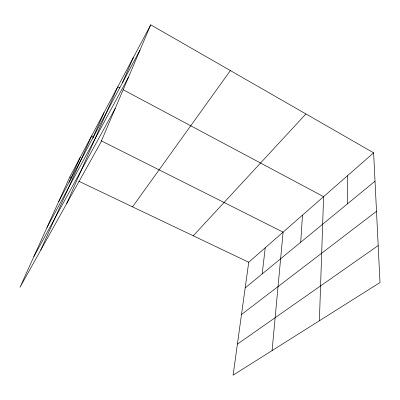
<?xml version="1.0" encoding="UTF-8"?>
<svg xmlns="http://www.w3.org/2000/svg" width="400" height="400" viewBox="0 0 400 400"><rect width="100%" height="100%" fill="white"/><g stroke="black" fill="none" stroke-linecap="round" stroke-linejoin="round"><path stroke-width="0.6" d="M319.39 320.76L323.595 196.665L123.21 89.755M300.705 242.27L302.48 215.155M272.085 350.59L283.1 232.135L101.02 140.695M262.175 273.935L265.24 247.78M373.63 152.835L248.73 262.24L233.095 375.17L380 282.55L373.63 152.835L150.725 24.83L69.81 176.95L20 287.29L100.725 142.575L150.725 24.83M122.36 82.94L133.345 57.505M66.59 203.765L117.745 86.835L119.93 88M92.81 138.01L104.06 112.565M40.765 250.065L91.61 135.97L93.825 137.08M68.995 182.4L80.24 157.345M58.63 201.72L140.035 49.995M46.94 227.615L128.54 77.065M33.85 256.605L115.265 108.33M132.55 206.855L230.37 70.565M193.265 235.8L305.91 113.945M245.175 287.9L375.025 181.195M241.49 314.54L376.5 211.31M237.395 344.125L378.185 245.59M69.81 176.95L72.045 178.015M78.755 181.215L248.73 262.24M347.41 175.8L347.525 203.795"/></g></svg>
